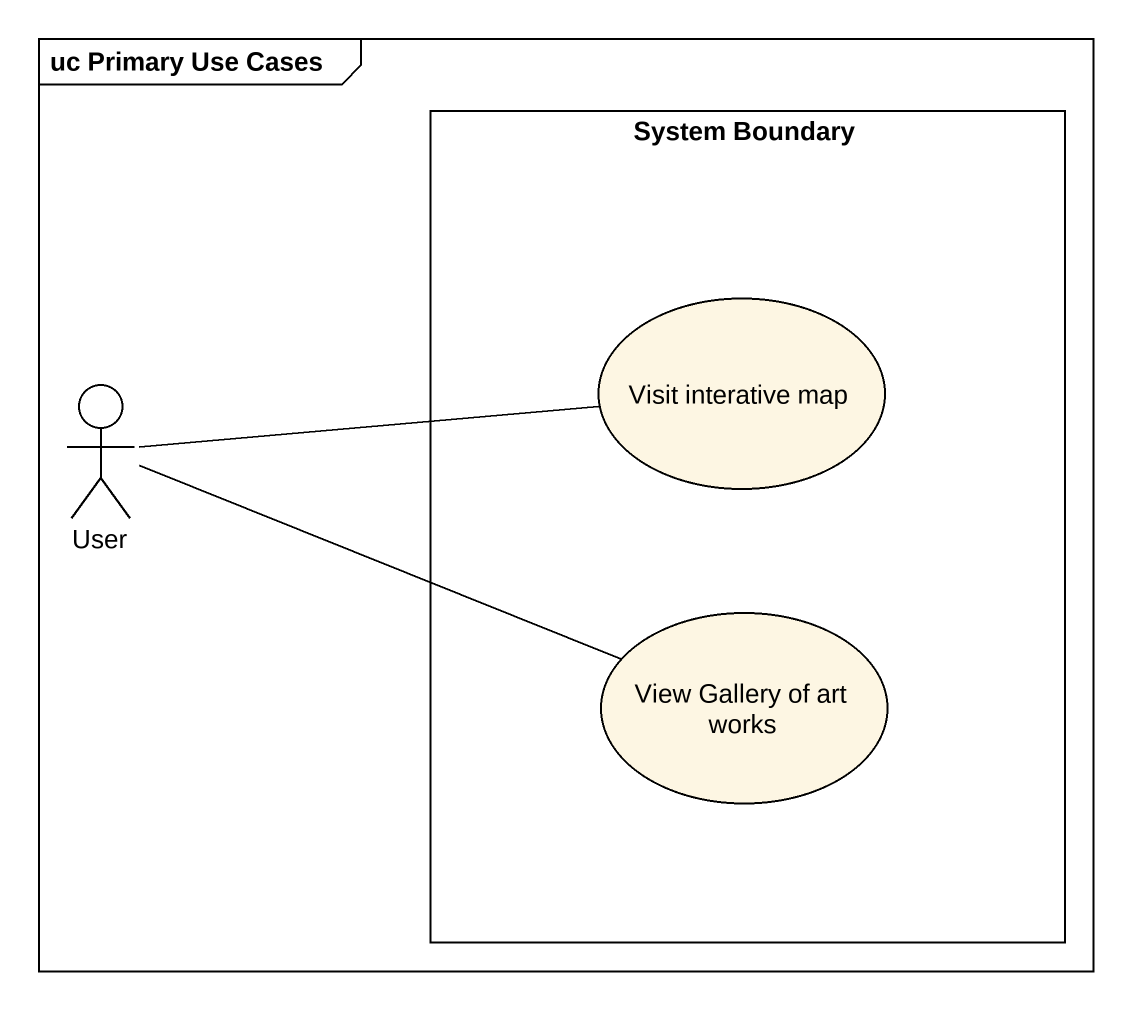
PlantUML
@startuml
mainframe uc Primary Use Cases
rectangle "System Boundary" as System_Boundary {
  usecase "Visit interative map" as Visit_interative_map
  usecase "View Gallery of art works" as View_Gallery_of_art_works
}
actor User
User -right- Visit_interative_map
User -right- View_Gallery_of_art_works
@enduml
